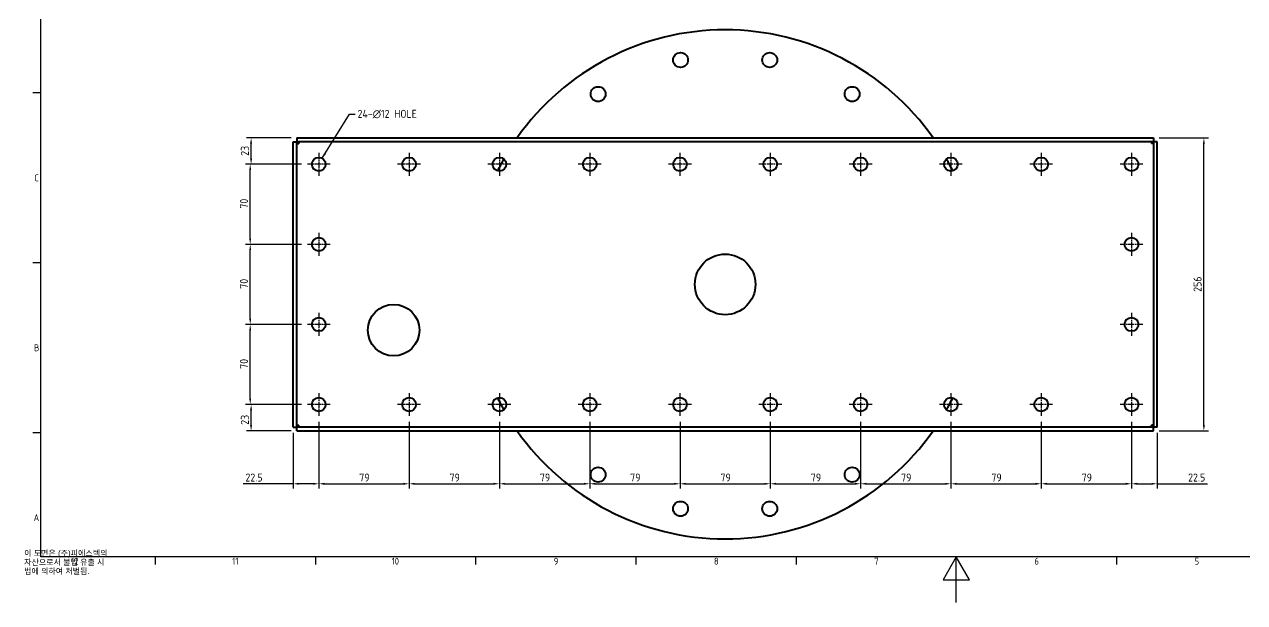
# Model space of a CAD drawing. Header units: millimetres. Extents: x 0 to 1682, y 0 to 1188.
# Drawn here: x 26 to 1093, y 0 to 505 of the extents above; entities that cross this region are included whole.
import ezdxf

# ---------------------------------------------------------------- set-up
doc = ezdxf.new("R2010")
doc.units = ezdxf.units.MM
doc.header["$LTSCALE"] = 2
doc.linetypes.add('CHAIN', pattern=[0.3543, 0.2362, -0.0295, 0.0591, -0.0295])
doc.layers.get('0').update_dxf_attribs({"color": 3, "lineweight": 25})
for name, color, linetype, lineweight in [('가시적인 것(ISO)', 3, 'Continuous', 40), ('경계(ISO)', 7, 'Continuous', 25), ('기호(ISO)', 5, 'Continuous', 25), ('중심 표식(ISO)', 1, 'Continuous', 25), ('치수(ISO)', 2, 'Continuous', 25)]:
    doc.layers.add(name, color=color, linetype=linetype, lineweight=lineweight)
doc.styles.add('문자 텍스트_M2B', font='isocp.shx')
doc.styles.add('문자 텍스트_PSTEK_POSCO', font='isocp.shx')
doc.styles.add('치수 텍스트_PSTEK_POSCO', font='isocp.shx')
doc.dimstyles.new('치수_PSTEK_POSCO', dxfattribs={"dimscale": 2, "dimtxt": 3.5, "dimasz": 2.5, "dimexe": 2, "dimexo": 2.5, "dimgap": 1, "dimtad": 1, "dimrnd": 1e-08, "dimdsep": 46, "dimtxsty": '치수 텍스트_PSTEK_POSCO', "dimcen": 0.09, "dimdle": 10, "dimclrd": 7, "dimclre": 7, "dimclrt": 2, "dimadec": 1, "dimazin": 2, "dimtfac": 1, "dimtmove": 0, "dimatfit": 3, "dimfxl": 0, "dimtolj": 1, "dimlwd": -1, "dimlwe": -1, "dimarcsym": 0})
doc.dimstyles.new('치수_PSTEK_POSCO$7', dxfattribs={"dimscale": 2, "dimtxt": 3.5, "dimasz": 2.5, "dimexe": 2, "dimexo": 2.5, "dimgap": 1, "dimtad": 1, "dimrnd": 1e-08, "dimdsep": 46, "dimtxsty": '치수 텍스트_PSTEK_POSCO', "dimcen": 0.09, "dimdle": 10, "dimclrd": 7, "dimclre": 7, "dimclrt": 2, "dimadec": 1, "dimazin": 2, "dimtfac": 1, "dimtmove": 0, "dimatfit": 3, "dimfxl": 0, "dimtolj": 1, "dimlwd": -1, "dimlwe": -1, "dimarcsym": 0})

# ---------------------------------------------------------------- blocks, each defined once
blk = doc.blocks.new('경계 Default Border')
at = {"layer": '경계(ISO)'}
for p, q in [((20, 222.75), (16.6, 222.75)), ((20, 148.5), (16.6, 148.5)), ((20, 74.25), (16.6, 74.25)), ((70.08, 20), (70.08, 16.6)), ((140.17, 20), (140.17, 16.6)), ((210.25, 20), (210.25, 16.6)), ((280.33, 20), (280.33, 16.6)), ((350.42, 20), (350.42, 16.6)), ((490.58, 20), (490.58, 16.6))]:
    blk.add_line(p, q, dxfattribs=at)
at = {"layer": '경계(ISO)', "flags": 128}
for points in [[(20, 20), (20, 574), (821, 574), (821, 20), (20, 20)], [(420.5, 0), (420.5, 20), (414.73, 10), (426.27, 10), (420.5, 20)]]:
    blk.add_lwpolyline(points, dxfattribs=at)
at = {"layer": '경계(ISO)', "color": 2, "char_height": 3, "attachment_point": 7, "style": '문자 텍스트_M2B'}
for s, insert in [('C', (17.24, 184.1)), ('B', (17.08, 109.85)), ('A', (16.91, 35.62)), ('12', (33.36, 16.57)), ('11', (103.78, 16.6)), ('10', (173.53, 16.57)), ('9', (244.44, 16.57)), ('8', (314.52, 16.57)), ('7', (384.6, 16.59)), ('6', (454.69, 16.57)), ('5', (524.77, 16.57))]:
    blk.add_mtext(s, dxfattribs=dict(at, insert=insert))
blk = doc.blocks.new('*D33')
at = {"layer": 'Defpoints', "color": 0, "transparency": 16777216}
for p in [(224.1, 173.1), (273.3, 173.1), (264.1, 150.1)]:
    blk.add_point(p, dxfattribs=at)
at = {"layer": '치수(ISO)', "color": 7, "transparency": 16777216}
for p, q in [((268.3, 173.1), (220.1, 173.1)), ((224.1, 155.1), (224.1, 168.1)), ((259.1, 150.1), (220.1, 150.1))]:
    blk.add_line(p, q, dxfattribs=at)
for points in [[(223.2, 168.1), (224.9, 168.1), (224.1, 173.1)], [(223.2, 155.1), (224.9, 155.1), (224.1, 150.1)]]:
    blk.add_solid(points, dxfattribs=at)
at = {"layer": '치수(ISO)', "color": 2, "transparency": 16777216, "insert": (218.6, 155.4), "char_height": 7, "attachment_point": 4, "rotation": 90, "style": '치수 텍스트_PSTEK_POSCO'}
blk.add_mtext('\\A1;23', dxfattribs=at)
blk = doc.blocks.new('*D34')
at = {"layer": 'Defpoints', "color": 0, "transparency": 16777216}
for p in [(223.3, 243.1), (273.3, 243.1), (273.3, 173.1)]:
    blk.add_point(p, dxfattribs=at)
at = {"layer": '치수(ISO)', "color": 7, "transparency": 16777216}
for p, q in [((268.3, 243.1), (219.3, 243.1)), ((223.3, 178.1), (223.3, 238.1)), ((268.3, 173.1), (219.3, 173.1))]:
    blk.add_line(p, q, dxfattribs=at)
for points in [[(222.5, 238.1), (224.1, 238.1), (223.3, 243.1)], [(222.5, 178.1), (224.1, 178.1), (223.3, 173.1)]]:
    blk.add_solid(points, dxfattribs=at)
at = {"layer": '치수(ISO)', "color": 2, "transparency": 16777216, "insert": (217.8, 204.3), "char_height": 7, "attachment_point": 4, "rotation": 90, "style": '치수 텍스트_PSTEK_POSCO'}
blk.add_mtext('\\A1;70', dxfattribs=at)
blk = doc.blocks.new('*D35')
at = {"layer": 'Defpoints', "color": 0, "transparency": 16777216}
for p in [(223.3, 313.1), (273.3, 313.1), (273.3, 243.1)]:
    blk.add_point(p, dxfattribs=at)
at = {"layer": '치수(ISO)', "color": 7, "transparency": 16777216}
for p, q in [((268.3, 313.1), (219.3, 313.1)), ((223.3, 248.1), (223.3, 308.1)), ((268.3, 243.1), (219.3, 243.1))]:
    blk.add_line(p, q, dxfattribs=at)
for points in [[(222.5, 308.1), (224.1, 308.1), (223.3, 313.1)], [(222.5, 248.1), (224.1, 248.1), (223.3, 243.1)]]:
    blk.add_solid(points, dxfattribs=at)
at = {"layer": '치수(ISO)', "color": 2, "transparency": 16777216, "insert": (217.8, 274.3), "char_height": 7, "attachment_point": 4, "rotation": 90, "style": '치수 텍스트_PSTEK_POSCO'}
blk.add_mtext('\\A1;70', dxfattribs=at)
blk = doc.blocks.new('*D36')
at = {"layer": 'Defpoints', "color": 0, "transparency": 16777216}
for p in [(223.3, 383.1), (273.3, 383.1), (273.3, 313.1)]:
    blk.add_point(p, dxfattribs=at)
at = {"layer": '치수(ISO)', "color": 7, "transparency": 16777216}
for p, q in [((268.3, 383.1), (219.3, 383.1)), ((223.3, 318.1), (223.3, 378.1)), ((268.3, 313.1), (219.3, 313.1))]:
    blk.add_line(p, q, dxfattribs=at)
for points in [[(222.5, 378.1), (224.1, 378.1), (223.3, 383.1)], [(222.5, 318.1), (224.1, 318.1), (223.3, 313.1)]]:
    blk.add_solid(points, dxfattribs=at)
at = {"layer": '치수(ISO)', "color": 2, "transparency": 16777216, "insert": (217.8, 344.3), "char_height": 7, "attachment_point": 4, "rotation": 90, "style": '치수 텍스트_PSTEK_POSCO'}
blk.add_mtext('\\A1;70', dxfattribs=at)
blk = doc.blocks.new('*D37')
at = {"layer": 'Defpoints', "color": 0, "transparency": 16777216}
for p in [(224.1, 406.1), (264.1, 406.1), (273.3, 383.1)]:
    blk.add_point(p, dxfattribs=at)
at = {"layer": '치수(ISO)', "color": 7, "transparency": 16777216}
for p, q in [((259.1, 406.1), (220.1, 406.1)), ((224.1, 388.1), (224.1, 401.1)), ((268.3, 383.1), (220.1, 383.1))]:
    blk.add_line(p, q, dxfattribs=at)
for points in [[(223.2, 401.1), (224.9, 401.1), (224.1, 406.1)], [(223.2, 388.1), (224.9, 388.1), (224.1, 383.1)]]:
    blk.add_solid(points, dxfattribs=at)
at = {"layer": '치수(ISO)', "color": 2, "transparency": 16777216, "insert": (218.6, 390.5), "char_height": 7, "attachment_point": 4, "rotation": 90, "style": '치수 텍스트_PSTEK_POSCO'}
blk.add_mtext('\\A1;23', dxfattribs=at)
blk = doc.blocks.new('*D38')
at = {"layer": 'Defpoints', "color": 0, "transparency": 16777216}
for p in [(1013.5, 406.1), (1057.6, 406.1), (1013.5, 150.1)]:
    blk.add_point(p, dxfattribs=at)
at = {"layer": '치수(ISO)', "color": 7, "transparency": 16777216}
for p, q in [((1018.5, 406.1), (1061.6, 406.1)), ((1057.6, 155.1), (1057.6, 401.1)), ((1018.5, 150.1), (1061.6, 150.1))]:
    blk.add_line(p, q, dxfattribs=at)
for points in [[(1056.8, 401.1), (1058.5, 401.1), (1057.6, 406.1)], [(1056.8, 155.1), (1058.5, 155.1), (1057.6, 150.1)]]:
    blk.add_solid(points, dxfattribs=at)
at = {"layer": '치수(ISO)', "color": 2, "transparency": 16777216, "insert": (1052.1, 271.6), "char_height": 7, "attachment_point": 4, "rotation": 90, "style": '치수 텍스트_PSTEK_POSCO'}
blk.add_mtext('\\A1;256', dxfattribs=at)
blk = doc.blocks.new('*D39')
at = {"layer": 'Defpoints', "color": 0, "transparency": 16777216}
for p in [(283.3, 163.1), (260.8, 153.4), (283.3, 103.8)]:
    blk.add_point(p, dxfattribs=at)
at = {"layer": '치수(ISO)', "color": 7, "transparency": 16777216}
for p, q in [((283.3, 158.1), (283.3, 99.8)), ((260.8, 148.4), (260.8, 99.8)), ((260.8, 103.8), (217.1, 103.8)), ((278.3, 103.8), (265.8, 103.8))]:
    blk.add_line(p, q, dxfattribs=at)
for points in [[(265.8, 104.7), (265.8, 103), (260.8, 103.8)], [(278.3, 104.7), (278.3, 103), (283.3, 103.8)]]:
    blk.add_solid(points, dxfattribs=at)
at = {"layer": '치수(ISO)', "color": 2, "transparency": 16777216, "insert": (219.1, 109.3), "char_height": 7, "attachment_point": 4, "style": '치수 텍스트_PSTEK_POSCO'}
blk.add_mtext('\\A1;22.5', dxfattribs=at)
blk = doc.blocks.new('*D40')
at = {"layer": 'Defpoints', "color": 0, "transparency": 16777216}
for p in [(283.3, 163.1), (362.3, 163.1), (362.3, 103.8)]:
    blk.add_point(p, dxfattribs=at)
at = {"layer": '치수(ISO)', "color": 7, "transparency": 16777216}
for p, q in [((283.3, 158.1), (283.3, 99.8)), ((362.3, 158.1), (362.3, 99.8)), ((288.3, 103.8), (357.3, 103.8))]:
    blk.add_line(p, q, dxfattribs=at)
for points in [[(288.3, 104.7), (288.3, 103), (283.3, 103.8)], [(357.3, 104.7), (357.3, 103), (362.3, 103.8)]]:
    blk.add_solid(points, dxfattribs=at)
at = {"layer": '치수(ISO)', "color": 2, "transparency": 16777216, "insert": (318.7, 109.3), "char_height": 7, "attachment_point": 4, "style": '치수 텍스트_PSTEK_POSCO'}
blk.add_mtext('\\A1;79', dxfattribs=at)
blk = doc.blocks.new('*D41')
at = {"layer": 'Defpoints', "color": 0, "transparency": 16777216}
for p in [(362.3, 163.1), (441.3, 163.1), (441.3, 103.8)]:
    blk.add_point(p, dxfattribs=at)
at = {"layer": '치수(ISO)', "color": 7, "transparency": 16777216}
for p, q in [((362.3, 158.1), (362.3, 99.8)), ((441.3, 158.1), (441.3, 99.8)), ((367.3, 103.8), (436.3, 103.8))]:
    blk.add_line(p, q, dxfattribs=at)
for points in [[(367.3, 104.7), (367.3, 103), (362.3, 103.8)], [(436.3, 104.7), (436.3, 103), (441.3, 103.8)]]:
    blk.add_solid(points, dxfattribs=at)
at = {"layer": '치수(ISO)', "color": 2, "transparency": 16777216, "insert": (397.7, 109.3), "char_height": 7, "attachment_point": 4, "style": '치수 텍스트_PSTEK_POSCO'}
blk.add_mtext('\\A1;79', dxfattribs=at)
blk = doc.blocks.new('*D42')
at = {"layer": 'Defpoints', "color": 0, "transparency": 16777216}
for p in [(441.3, 163.1), (520.3, 163.1), (520.3, 103.8)]:
    blk.add_point(p, dxfattribs=at)
at = {"layer": '치수(ISO)', "color": 7, "transparency": 16777216}
for p, q in [((441.3, 158.1), (441.3, 99.8)), ((520.3, 158.1), (520.3, 99.8)), ((446.3, 103.8), (515.3, 103.8))]:
    blk.add_line(p, q, dxfattribs=at)
for points in [[(446.3, 104.7), (446.3, 103), (441.3, 103.8)], [(515.3, 104.7), (515.3, 103), (520.3, 103.8)]]:
    blk.add_solid(points, dxfattribs=at)
at = {"layer": '치수(ISO)', "color": 2, "transparency": 16777216, "insert": (476.7, 109.3), "char_height": 7, "attachment_point": 4, "style": '치수 텍스트_PSTEK_POSCO'}
blk.add_mtext('\\A1;79', dxfattribs=at)
blk = doc.blocks.new('*D43')
at = {"layer": 'Defpoints', "color": 0, "transparency": 16777216}
for p in [(520.3, 163.1), (599.3, 163.1), (599.3, 103.8)]:
    blk.add_point(p, dxfattribs=at)
at = {"layer": '치수(ISO)', "color": 7, "transparency": 16777216}
for p, q in [((520.3, 158.1), (520.3, 99.8)), ((599.3, 158.1), (599.3, 99.8)), ((525.3, 103.8), (594.3, 103.8))]:
    blk.add_line(p, q, dxfattribs=at)
for points in [[(525.3, 104.7), (525.3, 103), (520.3, 103.8)], [(594.3, 104.7), (594.3, 103), (599.3, 103.8)]]:
    blk.add_solid(points, dxfattribs=at)
at = {"layer": '치수(ISO)', "color": 2, "transparency": 16777216, "insert": (555.7, 109.3), "char_height": 7, "attachment_point": 4, "style": '치수 텍스트_PSTEK_POSCO'}
blk.add_mtext('\\A1;79', dxfattribs=at)
blk = doc.blocks.new('*D44')
at = {"layer": 'Defpoints', "color": 0, "transparency": 16777216}
for p in [(599.3, 163.1), (678.3, 163.1), (678.3, 103.8)]:
    blk.add_point(p, dxfattribs=at)
at = {"layer": '치수(ISO)', "color": 7, "transparency": 16777216}
for p, q in [((599.3, 158.1), (599.3, 99.8)), ((678.3, 158.1), (678.3, 99.8)), ((604.3, 103.8), (673.3, 103.8))]:
    blk.add_line(p, q, dxfattribs=at)
for points in [[(604.3, 104.7), (604.3, 103), (599.3, 103.8)], [(673.3, 104.7), (673.3, 103), (678.3, 103.8)]]:
    blk.add_solid(points, dxfattribs=at)
at = {"layer": '치수(ISO)', "color": 2, "transparency": 16777216, "insert": (634.7, 109.3), "char_height": 7, "attachment_point": 4, "style": '치수 텍스트_PSTEK_POSCO'}
blk.add_mtext('\\A1;79', dxfattribs=at)
blk = doc.blocks.new('*D45')
at = {"layer": 'Defpoints', "color": 0, "transparency": 16777216}
for p in [(678.3, 163.1), (757.3, 163.1), (757.3, 103.8)]:
    blk.add_point(p, dxfattribs=at)
at = {"layer": '치수(ISO)', "color": 7, "transparency": 16777216}
for p, q in [((678.3, 158.1), (678.3, 99.8)), ((757.3, 158.1), (757.3, 99.8)), ((683.3, 103.8), (752.3, 103.8))]:
    blk.add_line(p, q, dxfattribs=at)
for points in [[(683.3, 104.7), (683.3, 103), (678.3, 103.8)], [(752.3, 104.7), (752.3, 103), (757.3, 103.8)]]:
    blk.add_solid(points, dxfattribs=at)
at = {"layer": '치수(ISO)', "color": 2, "transparency": 16777216, "insert": (713.7, 109.3), "char_height": 7, "attachment_point": 4, "style": '치수 텍스트_PSTEK_POSCO'}
blk.add_mtext('\\A1;79', dxfattribs=at)
blk = doc.blocks.new('*D46')
at = {"layer": 'Defpoints', "color": 0, "transparency": 16777216}
for p in [(757.3, 163.1), (836.3, 163.1), (836.3, 103.8)]:
    blk.add_point(p, dxfattribs=at)
at = {"layer": '치수(ISO)', "color": 7, "transparency": 16777216}
for p, q in [((757.3, 158.1), (757.3, 99.8)), ((836.3, 158.1), (836.3, 99.8)), ((762.3, 103.8), (831.3, 103.8))]:
    blk.add_line(p, q, dxfattribs=at)
for points in [[(762.3, 104.7), (762.3, 103), (757.3, 103.8)], [(831.3, 104.7), (831.3, 103), (836.3, 103.8)]]:
    blk.add_solid(points, dxfattribs=at)
at = {"layer": '치수(ISO)', "color": 2, "transparency": 16777216, "insert": (792.7, 109.3), "char_height": 7, "attachment_point": 4, "style": '치수 텍스트_PSTEK_POSCO'}
blk.add_mtext('\\A1;79', dxfattribs=at)
blk = doc.blocks.new('*D47')
at = {"layer": 'Defpoints', "color": 0, "transparency": 16777216}
for p in [(836.3, 163.1), (915.3, 163.1), (915.3, 103.8)]:
    blk.add_point(p, dxfattribs=at)
at = {"layer": '치수(ISO)', "color": 7, "transparency": 16777216}
for p, q in [((836.3, 158.1), (836.3, 99.8)), ((915.3, 158.1), (915.3, 99.8)), ((841.3, 103.8), (910.3, 103.8))]:
    blk.add_line(p, q, dxfattribs=at)
for points in [[(841.3, 104.7), (841.3, 103), (836.3, 103.8)], [(910.3, 104.7), (910.3, 103), (915.3, 103.8)]]:
    blk.add_solid(points, dxfattribs=at)
at = {"layer": '치수(ISO)', "color": 2, "transparency": 16777216, "insert": (871.7, 109.3), "char_height": 7, "attachment_point": 4, "style": '치수 텍스트_PSTEK_POSCO'}
blk.add_mtext('\\A1;79', dxfattribs=at)
blk = doc.blocks.new('*D48')
at = {"layer": 'Defpoints', "color": 0, "transparency": 16777216}
for p in [(915.3, 163.1), (994.3, 163.1), (994.3, 103.8)]:
    blk.add_point(p, dxfattribs=at)
at = {"layer": '치수(ISO)', "color": 7, "transparency": 16777216}
for p, q in [((915.3, 158.1), (915.3, 99.8)), ((994.3, 158.1), (994.3, 99.8)), ((920.3, 103.8), (989.3, 103.8))]:
    blk.add_line(p, q, dxfattribs=at)
for points in [[(920.3, 104.7), (920.3, 103), (915.3, 103.8)], [(989.3, 104.7), (989.3, 103), (994.3, 103.8)]]:
    blk.add_solid(points, dxfattribs=at)
at = {"layer": '치수(ISO)', "color": 2, "transparency": 16777216, "insert": (950.7, 109.3), "char_height": 7, "attachment_point": 4, "style": '치수 텍스트_PSTEK_POSCO'}
blk.add_mtext('\\A1;79', dxfattribs=at)
blk = doc.blocks.new('*D49')
at = {"layer": 'Defpoints', "color": 0, "transparency": 16777216}
for p in [(994.3, 163.1), (1016.8, 153.4), (1016.8, 103.8)]:
    blk.add_point(p, dxfattribs=at)
at = {"layer": '치수(ISO)', "color": 7, "transparency": 16777216}
for p, q in [((994.3, 158.1), (994.3, 99.8)), ((1016.8, 148.4), (1016.8, 99.8)), ((999.3, 103.8), (1011.8, 103.8)), ((1016.8, 103.8), (1060.9, 103.8))]:
    blk.add_line(p, q, dxfattribs=at)
for points in [[(999.3, 104.7), (999.3, 103), (994.3, 103.8)], [(1011.8, 104.7), (1011.8, 103), (1016.8, 103.8)]]:
    blk.add_solid(points, dxfattribs=at)
at = {"layer": '치수(ISO)', "color": 2, "transparency": 16777216, "insert": (1043.8, 109.3), "char_height": 7, "attachment_point": 4, "style": '치수 텍스트_PSTEK_POSCO'}
blk.add_mtext('\\A1;22.5', dxfattribs=at)

msp = doc.modelspace()

# ---------------------------------------------------------------- linework, layer by layer
at = {"layer": '가시적인 것(ISO)'}
for p, q in [((264.059, 406.125), (1013.517, 406.125)), ((264.059, 406.125), (264.059, 402.925)), ((1013.517, 406.125), (1013.517, 402.925)), ((260.788, 153.396), (260.788, 402.854)), ((260.788, 402.854), (263.988, 402.854)), ((263.988, 153.396), (263.988, 402.854)), ((264.059, 402.925), (1013.517, 402.925)), ((1013.588, 402.854), (1013.588, 153.396)), ((1016.788, 402.854), (1013.588, 402.854)), ((1016.788, 153.396), (1016.788, 402.854)), ((260.788, 153.396), (263.988, 153.396)), ((264.059, 150.125), (264.059, 153.325)), ((1013.517, 153.325), (264.059, 153.325)), ((264.059, 150.125), (1013.517, 150.125)), ((1013.517, 150.125), (1013.517, 153.325)), ((1016.788, 153.396), (1013.588, 153.396))]:
    msp.add_line(p, q, dxfattribs=at)
for centre, radius in [((599.77, 474.282), 6.5), ((677.806, 474.282), 6.5), ((527.674, 444.419), 6.5), ((749.902, 444.419), 6.5), ((283.288, 383.125), 6), ((362.288, 383.125), 6), ((441.288, 383.125), 6), ((520.288, 383.125), 6), ((599.288, 383.125), 6), ((678.288, 383.125), 6), ((757.288, 383.125), 6), ((836.288, 383.125), 6), ((915.288, 383.125), 6), ((994.288, 383.125), 6), ((283.288, 313.125), 6), ((994.288, 313.125), 6), ((638.788, 278.125), 26.5), ((348.788, 238.125), 22.5), ((283.288, 243.125), 6), ((994.288, 243.125), 6), ((283.288, 173.125), 6), ((362.288, 173.125), 6), ((441.288, 173.125), 6), ((520.288, 173.125), 6), ((599.288, 173.125), 6), ((678.288, 173.125), 6), ((757.288, 173.125), 6), ((836.288, 173.125), 6), ((915.288, 173.125), 6), ((994.288, 173.125), 6), ((527.674, 111.831), 6.5), ((749.902, 111.831), 6.5), ((599.77, 81.968), 6.5), ((677.806, 81.968), 6.5)]:
    msp.add_circle(centre, radius, dxfattribs=at)
for start, end in [(35.119306, 144.880694), (150.491747, 153.513959), (26.486041, 29.508253), (206.486041, 209.508253), (330.491747, 333.513959), (215.119306, 324.880694)]:
    msp.add_arc((638.788, 278.125), 222.5, start, end, dxfattribs=at)
for points in [[(263.988, 401.125), (264.167, 401.125), (264.436, 401.125), (265.079, 401.125), (265.303, 401.125), (265.545, 401.125), (265.788, 401.125)], [(265.788, 402.925), (265.788, 402.746), (265.788, 402.477), (265.788, 401.834), (265.788, 401.61), (265.788, 401.368), (265.788, 401.125)], [(1011.788, 402.925), (1011.788, 402.746), (1011.788, 402.477), (1011.788, 401.834), (1011.788, 401.61), (1011.788, 401.368), (1011.788, 401.125)], [(1013.588, 401.125), (1013.409, 401.125), (1013.14, 401.125), (1012.497, 401.125), (1012.273, 401.125), (1012.031, 401.125), (1011.788, 401.125)], [(263.988, 155.125), (264.167, 155.125), (264.436, 155.125), (265.079, 155.125), (265.303, 155.125), (265.545, 155.125), (265.788, 155.125)], [(265.788, 153.325), (265.788, 153.504), (265.788, 153.773), (265.788, 154.416), (265.788, 154.639), (265.788, 154.882), (265.788, 155.125)], [(1011.788, 153.325), (1011.788, 153.504), (1011.788, 153.773), (1011.788, 154.416), (1011.788, 154.639), (1011.788, 154.882), (1011.788, 155.125)], [(1013.588, 155.125), (1013.409, 155.125), (1013.14, 155.125), (1012.497, 155.125), (1012.273, 155.125), (1012.031, 155.125), (1011.788, 155.125)]]:
    msp.add_open_spline(points, degree=3, knots=[-1, -1, -1, -1, -0.25762063, -0.25762063, -0.25762063, 0, 0, 0, 0], dxfattribs=at)
at = {"layer": '중심 표식(ISO)', "linetype": 'CHAIN', "ltscale": 11.111974}
for p, q in [((283.288, 393.125), (283.288, 373.125)), ((362.288, 393.125), (362.288, 373.125)), ((441.288, 393.125), (441.288, 373.125)), ((520.288, 393.125), (520.288, 373.125)), ((599.288, 393.125), (599.288, 373.125)), ((678.288, 393.125), (678.288, 373.125)), ((757.288, 393.125), (757.288, 373.125)), ((836.288, 393.125), (836.288, 373.125)), ((915.288, 393.125), (915.288, 373.125)), ((994.288, 393.125), (994.288, 373.125)), ((293.288, 383.125), (273.288, 383.125)), ((372.288, 383.125), (352.288, 383.125)), ((451.288, 383.125), (431.288, 383.125)), ((530.288, 383.125), (510.288, 383.125)), ((609.288, 383.125), (589.288, 383.125)), ((688.288, 383.125), (668.288, 383.125)), ((767.288, 383.125), (747.288, 383.125)), ((846.288, 383.125), (826.288, 383.125)), ((925.288, 383.125), (905.288, 383.125)), ((1004.288, 383.125), (984.288, 383.125)), ((283.288, 323.125), (283.288, 303.125)), ((994.288, 323.125), (994.288, 303.125)), ((293.288, 313.125), (273.288, 313.125)), ((1004.288, 313.125), (984.288, 313.125)), ((283.288, 253.125), (283.288, 233.125)), ((994.288, 253.125), (994.288, 233.125)), ((293.288, 243.125), (273.288, 243.125)), ((1004.288, 243.125), (984.288, 243.125)), ((283.288, 183.125), (283.288, 163.125)), ((362.288, 183.125), (362.288, 163.125)), ((441.288, 183.125), (441.288, 163.125)), ((520.288, 183.125), (520.288, 163.125)), ((599.288, 183.125), (599.288, 163.125)), ((678.288, 183.125), (678.288, 163.125)), ((757.288, 183.125), (757.288, 163.125)), ((836.288, 183.125), (836.288, 163.125)), ((915.288, 183.125), (915.288, 163.125)), ((994.288, 183.125), (994.288, 163.125)), ((293.288, 173.125), (273.288, 173.125)), ((372.288, 173.125), (352.288, 173.125)), ((451.288, 173.125), (431.288, 173.125)), ((530.288, 173.125), (510.288, 173.125)), ((609.288, 173.125), (589.288, 173.125)), ((688.288, 173.125), (668.288, 173.125)), ((767.288, 173.125), (747.288, 173.125)), ((846.288, 173.125), (826.288, 173.125)), ((925.288, 173.125), (905.288, 173.125)), ((1004.288, 173.125), (984.288, 173.125))]:
    msp.add_line(p, q, dxfattribs=at)

# ---------------------------------------------------------------- block references
at = {"xscale": 2, "yscale": 2, "zscale": 2}
msp.add_blockref('경계 Default Border', (0, 0), dxfattribs=at)

# ---------------------------------------------------------------- texts
at = {"layer": '기호(ISO)', "color": 2, "attachment_point": 4}
for s, insert, char_height, width, line_spacing_factor, style in [('{24-\\fAIGDT|b0|i0;\\H7.0000;n\\fisocp|b0|i0;\\H7.0000;12 HOLE}', (317.197, 426.965), 7, 61.36516, 0.6125, '치수 텍스트_PSTEK_POSCO'), ('{\\fArial|b0|i0;\\H5.0000;이 도면은 (주)피에스텍의\\P자산으로서 불법 유출 시 \\P법에 의하여 처벌됨.}', (25.51, 35.029), 5, 78.61221, 0.944221, '문자 텍스트_PSTEK_POSCO')]:
    msp.add_mtext(s, dxfattribs=dict(at, insert=insert, char_height=char_height, width=width, line_spacing_factor=line_spacing_factor, style=style))

# ---------------------------------------------------------------- dimensions: what is measured, and where the dimension line sits
at = {"layer": '치수(ISO)', "color": 7}
for base, p1, p2, angle, override, picture, middle in [((224.059, 406.125), (273.288, 383.125), (264.059, 406.125), 90, {"dimdec": 2, "dimtp": 0, "dimtm": 0, "dimtdec": 2, "dimtofl": 0, "dimatfit": 1}, '*D37', (224.059, 394.625)), ((1057.634, 406.125), (1013.517, 150.125), (1013.517, 406.125), 270, {"dimdec": 2, "dimtp": 0, "dimtm": 0, "dimtdec": 2, "dimtofl": 0, "dimatfit": 1}, '*D38', (1057.634, 278.125)), ((223.288, 383.125), (273.288, 313.125), (273.288, 383.125), 90, {"dimdec": 2, "dimtp": 0, "dimtm": 0, "dimtdec": 2, "dimtofl": 0, "dimatfit": 1}, '*D36', (223.288, 348.125)), ((223.288, 313.125), (273.288, 243.125), (273.288, 313.125), 90, {"dimdec": 2, "dimtp": 0, "dimtm": 0, "dimtdec": 2, "dimtofl": 0, "dimatfit": 1}, '*D35', (223.288, 278.125)), ((223.288, 243.125), (273.288, 173.125), (273.288, 243.125), 90, {"dimdec": 2, "dimtp": 0, "dimtm": 0, "dimtdec": 2, "dimtofl": 0, "dimatfit": 1}, '*D34', (223.288, 208.125)), ((224.059, 173.125), (264.059, 150.125), (273.288, 173.125), 90, {"dimdec": 2, "dimtp": 0, "dimtm": 0, "dimtdec": 2, "dimtofl": 0, "dimatfit": 1}, '*D33', (224.059, 159.484)), ((283.288, 103.848), (260.788, 153.396), (283.288, 163.125), 180, {"dimdec": 2, "dimtp": 0, "dimtm": 0, "dimtdec": 2, "dimtofl": 0, "dimatfit": 2}, '*D39', (226.688, 103.848)), ((362.288, 103.848), (283.288, 163.125), (362.288, 163.125), 180, {"dimdec": 2, "dimtp": 0, "dimtm": 0, "dimtdec": 2, "dimtofl": 0, "dimatfit": 1}, '*D40', (322.788, 103.848)), ((441.288, 103.848), (362.288, 163.125), (441.288, 163.125), 180, {"dimdec": 2, "dimtp": 0, "dimtm": 0, "dimtdec": 2, "dimtofl": 0, "dimatfit": 1}, '*D41', (401.788, 103.848)), ((520.288, 103.848), (441.288, 163.125), (520.288, 163.125), 180, {"dimdec": 2, "dimtp": 0, "dimtm": 0, "dimtdec": 2, "dimtofl": 0, "dimatfit": 1}, '*D42', (480.788, 103.848)), ((599.288, 103.848), (520.288, 163.125), (599.288, 163.125), 180, {"dimdec": 2, "dimtp": 0, "dimtm": 0, "dimtdec": 2, "dimtofl": 0, "dimatfit": 1}, '*D43', (559.788, 103.848)), ((678.288, 103.848), (599.288, 163.125), (678.288, 163.125), 180, {"dimdec": 2, "dimtp": 0, "dimtm": 0, "dimtdec": 2, "dimtofl": 0, "dimatfit": 1}, '*D44', (638.788, 103.848)), ((757.288, 103.848), (678.288, 163.125), (757.288, 163.125), 180, {"dimdec": 2, "dimtp": 0, "dimtm": 0, "dimtdec": 2, "dimtofl": 0, "dimatfit": 1}, '*D45', (717.788, 103.848)), ((836.288, 103.848), (757.288, 163.125), (836.288, 163.125), 180, {"dimdec": 2, "dimtp": 0, "dimtm": 0, "dimtdec": 2, "dimtofl": 0, "dimatfit": 1}, '*D46', (796.788, 103.848)), ((915.288, 103.848), (836.288, 163.125), (915.288, 163.125), 180, {"dimdec": 2, "dimtp": 0, "dimtm": 0, "dimtdec": 2, "dimtofl": 0, "dimatfit": 1}, '*D47', (875.788, 103.848)), ((994.288, 103.848), (915.288, 163.125), (994.288, 163.125), 180, {"dimdec": 2, "dimtp": 0, "dimtm": 0, "dimtdec": 2, "dimtofl": 0, "dimatfit": 1}, '*D48', (954.788, 103.848)), ((1016.788, 103.848), (994.288, 163.125), (1016.788, 153.396), 180, {"dimdec": 2, "dimtp": 0, "dimtm": 0, "dimtdec": 2, "dimtofl": 0, "dimatfit": 2}, '*D49', (1051.345, 103.848))]:
    dim = msp.add_linear_dim(base=base, p1=p1, p2=p2, angle=angle, dimstyle='치수_PSTEK_POSCO', override=override, dxfattribs=at)
    dim.commit()
    dim.dimension.update_dxf_attribs({"geometry": picture, "text_midpoint": middle, "dimtype": 160})

# ---------------------------------------------------------------- leaders
at = {"layer": '기호(ISO)', "color": 7, "annotation_type": 0, "has_hookline": 1, "hookline_direction": 0, "text_width": 57.205}
msp.add_leader([(286.288, 388.321), (310.197, 426.965), (315.197, 426.965)], dimstyle='치수_PSTEK_POSCO$7', override={"dimtad": 0}, dxfattribs=at)

doc.saveas('drawing.dxf')
